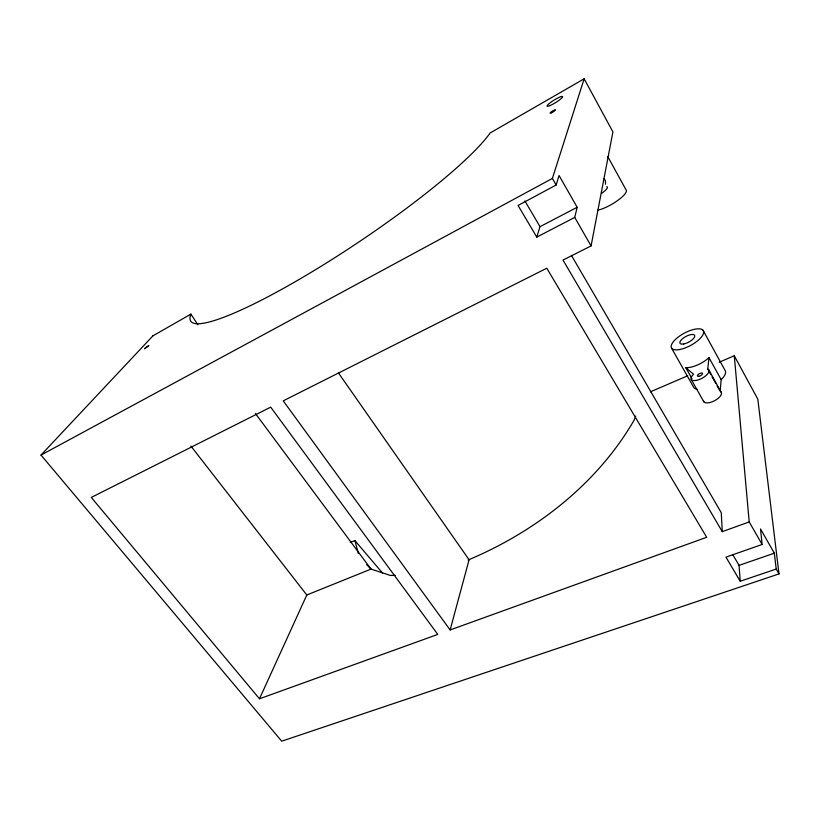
<?xml version="1.0" encoding="UTF-8"?>
<svg xmlns="http://www.w3.org/2000/svg" width="820" height="820" viewBox="0 0 820 820"><rect width="100%" height="100%" fill="white"/><g stroke="black" fill="none" stroke-linecap="round" stroke-linejoin="round"><path stroke-width="1.23" d="M720.268 390.217L721.169 379.67A17.866 7.452 -27.7 0 0 724.88 370.066L703.047 330.276M685.797 367.667L693.546 374.217A10.014 4.12 -27.9 0 0 693.177 380.531A10.014 4.12 -27.9 0 0 705.364 376.103A10.014 4.12 -27.9 0 0 707.762 369.041L708.982 357.612A18.009 7.154 -28.1 0 1 685.797 367.667L691.926 378.553M719.14 362.255L734.269 355.747L749.213 521.93L722.276 531.657L562.991 260.063L591.066 245.928L612.919 131.897L584.147 78.812L490.124 132.994A183.239 27.716 -33.8 0 1 313.445 270.959A183.239 27.716 -33.8 0 1 190.896 314.121L197.907 324.802M574.728 217.413L577.167 207.275L559.055 175.5L556.155 185.002L518.066 205.461L536.772 237.103L574.728 217.413L591.066 245.928M450.129 629.944L283.238 400.847L546.786 268.212L706.686 537.284L450.129 629.944L469.081 559.783L338.578 373.12M536.772 237.103L540.021 226.689L577.167 207.275M734.269 355.747L757.813 399.176L779 573.908L281.701 741.188L41 455.069L552.383 178.432L584.147 78.812M635.715 416.088L634.413 419.635C597.534 483.738 535.644 531.647 468.097 560.019M382.581 573.129L354.957 540.636L350.253 542.307M259.489 698.794L437.777 634.413L270.702 407.15L91.297 497.432L259.489 698.794L306.813 594.992L371.019 569.101L390.381 575.435L395.424 575.384M190.896 314.121L152.93 335.831M41 455.069L153.032 335.728M650.486 391.786L687.724 375.775M762.139 544.48L725.966 557.149L740.214 581.247L776.222 569.049L774.336 553.192L760.519 528.951L762.139 544.48L749.213 521.93M740.214 581.247L739.066 565.37L774.336 553.192M366.683 564.683L371.019 569.101L255.379 413.464M190.865 446.039L306.813 594.992M524.923 201.002L540.021 226.689M732.711 554.556L739.066 565.37M571.427 255.389L721.262 512.695L722.276 531.657M552.383 178.432L556.155 185.002M776.222 569.049L779 573.908M671.621 348.244L693.802 387.532A17.866 7.452 -27.7 0 0 697.092 389.315M691.291 379.558L703.826 401.79M604.207 178.616L605.447 180.851L605.529 184.285M708.716 369.728L721.139 392.124M707.762 369.041L710.858 374.627M712.108 376.862L715.829 383.575M717.069 385.81L719.55 390.279M708.982 357.612L721.169 379.67M607.825 156.671L626.142 190.045A19.106 4.817 -30.5 0 1 617.357 200.715A19.106 4.817 -30.5 0 1 597.749 210.186M354.957 540.636L358.33 553.572M606.769 186.611A10.732 2.603 -30.7 0 1 601.48 193.417M720.165 391.396A9.932 4.284 -27.5 0 1 715.06 400.467A9.932 4.284 -27.5 0 1 703.478 400.713M148.727 345.661L144.556 348.674L148.727 345.661M550.087 105.554A9.102 1.466 -31.8 0 0 562.551 96.975A9.102 1.466 -31.8 0 0 551.922 101.506A9.102 1.466 -31.8 0 0 550.087 105.554M551.614 112.74A3.136 0.523 -31.8 0 0 555.468 109.849A3.136 0.523 -31.8 0 0 551.286 111.868A3.136 0.523 -31.8 0 0 551.614 112.74M698.742 376.308A2.849 1.168 -27.9 0 0 702.566 373.551A2.849 1.168 -27.9 0 0 698.671 374.104A2.849 1.168 -27.9 0 0 698.742 376.308M679.514 349.556A18.132 6.908 -28.4 0 0 703.683 331.987A18.132 6.908 -28.4 0 0 679.001 336.477A18.132 6.908 -28.4 0 0 679.514 349.556M683.644 344A8.333 3.167 -28.4 0 0 694.796 335.944A8.333 3.167 -28.4 0 0 683.501 337.953A8.333 3.167 -28.4 0 0 683.644 344"/></g></svg>
